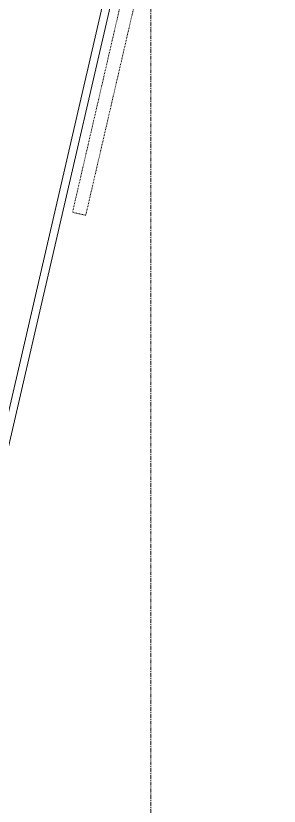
# Model space of a CAD drawing. Header units: inches. Extents: x 2468 to 4886, y -16 to 1381.
# Drawn here: x 3030.3 to 3064.3, y 56.2 to 158.1 of the extents above; entities that cross this region are included whole.
import ezdxf

# ---------------------------------------------------------------- set-up
doc = ezdxf.new("R2010")
doc.units = ezdxf.units.IN
doc.header["$MEASUREMENT"] = 0
doc.linetypes.add('Dash 1_16_', pattern=[0.125, 0.0625, -0.0625])
doc.linetypes.add('Grid Line 1_2_', pattern=[0.875, 0.5, -0.125, 0.125, -0.125])
for name, color, linetype, lineweight in [('A-DETL-GENF', 92, 'Continuous', 9), ('A-DOOR', 31, 'Continuous', 13), ('A-DOOR-GLAZ', 31, 'Continuous', 30), ('A-GLAZ-CURT', 52, 'Continuous', 9), ('S-GRID', 1, 'Continuous', 9)]:
    doc.layers.add(name, color=color, linetype=linetype, lineweight=lineweight)

# ---------------------------------------------------------------- blocks, each defined once
blk = doc.blocks.new('System Panel - Glazed-6212313-6TH FLOOR POWER _ SIGNAL')
at = {"layer": 'A-GLAZ-CURT', "lineweight": 13}
for p, q in [((96.01, 0.5), (-96.01, 0.5)), ((-96.01, -0.5), (96.01, -0.5))]:
    blk.add_line(p, q, dxfattribs=at)
blk = doc.blocks.new('Barn Door - Glass Door w Patches - Int-GS2-GLSS-36_ x 84_ 2-6282778-6TH FLOOR POWER _ SIGNAL')
at = {"layer": 'A-DETL-GENF'}
for p, q in [((23.91, 12.46), (23.91, 12)), ((24.62, 11.75), (23.91, 12.46)), ((17.91, 12), (23.91, 12)), ((17.91, 11.5), (17.91, 12)), ((17.91, 11.5), (23.91, 11.5)), ((24.62, 11.75), (23.91, 11.04)), ((23.91, 11.04), (23.91, 11.5))]:
    blk.add_line(p, q, dxfattribs=at)
at = {"layer": 'A-DOOR', "linetype": 'Dash 1_16_', "lineweight": 9}
for p, q in [((-18, 3.5), (54, 3.5)), ((-18, 3.5), (-18, 1.75)), ((54, 3.5), (54, 1.75)), ((-18, 1.75), (54, 1.75))]:
    blk.add_line(p, q, dxfattribs=at)
at = {"layer": 'A-DOOR-GLAZ'}
for p, q in [((18, 2.75), (-17.81, 2.75)), ((-17.81, 2.75), (-17.81, 2.5)), ((-17.81, 2.5), (18, 2.5)), ((18, 2.5), (18, 2.75))]:
    blk.add_line(p, q, dxfattribs=at)

msp = doc.modelspace()

# ---------------------------------------------------------------- linework, layer by layer
at = {"layer": 'S-GRID', "linetype": 'Grid Line 1_2_'}
msp.add_line((3047.75, 26.47), (3047.75, 1356.78), dxfattribs=at)

# ---------------------------------------------------------------- block references
at = {"layer": 'A-DOOR', "rotation": 256.9999999999998}
msp.add_blockref('Barn Door - Glass Door w Patches - Int-GS2-GLSS-36_ x 84_ 2-6282778-6TH FLOOR POWER _ SIGNAL', (3048.09, 185.8), dxfattribs=at)
at = {"layer": 'A-GLAZ-CURT', "rotation": 256.9999999999999}
msp.add_blockref('System Panel - Glazed-6212313-6TH FLOOR POWER _ SIGNAL', (3033.68, 123.39), dxfattribs=at)

doc.saveas('drawing.dxf')
